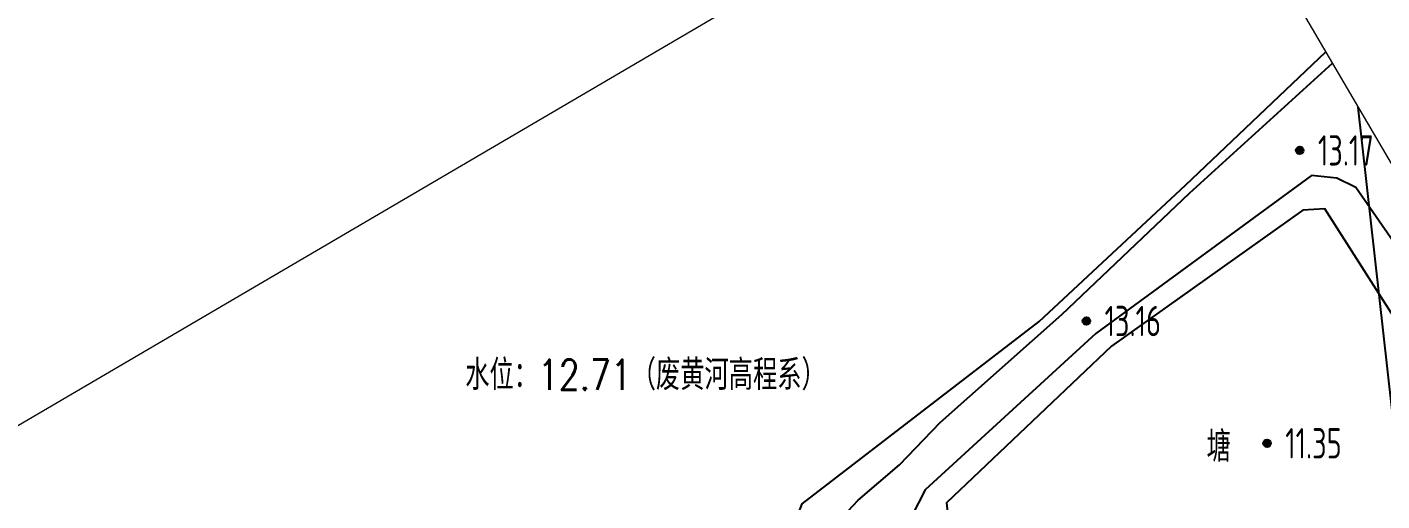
# Model space of a CAD drawing. Extents: x -51322 to 334811, y -147916 to 129288.
# Drawn here: x 165567 to 254878, y 27064 to 58304 of the extents above; entities that cross this region are included whole.
import ezdxf
from ezdxf.enums import TextEntityAlignment as Align

# ---------------------------------------------------------------- set-up
doc = ezdxf.new("R2010")
doc.units = 0
doc.header["$LTSCALE"] = 1000
doc.header["$MEASUREMENT"] = 0
doc.layers.get('0').update_dxf_attribs({"lineweight": 5})
for name, color, linetype in [('DGX', 2, 'Continuous'), ('DLSS', 4, 'Continuous'), ('DMTZ', 3, 'Continuous'), ('GCD', 1, 'Continuous'), ('SXSS', 5, 'Continuous')]:
    doc.layers.add(name, color=color, linetype=linetype)
doc.styles.add('HZ', font='rs.shx', dxfattribs={"width": 0.8, "bigfont": 'hztxt.shx'})
doc.styles.get("Standard").update_dxf_attribs({"font": 'gbenor.shx', "bigfont": 'gbcbig.shx'})
doc.linetypes.add('10421', pattern='A,2,[150,AAA.SHX,S=0.5,R=0,X=0,Y=0.5],1e-11', length=2)

# ---------------------------------------------------------------- blocks, each defined once
blk = doc.blocks.new('gc200')
h = blk.add_hatch(color=256)
edge = h.paths.add_edge_path()
edge.add_arc((0, 0), 0.25, 0, 360)
blk.add_circle((0, 0), 0.25)
blk = doc.blocks.new('dfdfsdf')
at = {"linetype": 'Continuous'}
blk.add_lwpolyline([(113862.577, -17465.671), (113987.582, -17392.367), (114042.652, -17486.278), (113917.648, -17559.582)], close=True, dxfattribs=at)
at = {"layer": 'DGX', "linetype": 'Continuous', "flags": 128}
blk.add_lwpolyline([(114011.289, -17504.367), (114004.936, -17450.031), (114001.044, -17415.325)], dxfattribs=at)
at = {"layer": 'DMTZ', "linetype": '10421', "flags": 128}
blk.add_lwpolyline([(113876.068, -17488.677), (113896.53, -17477.631), (113910.381, -17470.098), (113913.644, -17469.569), (113916.869, -17469.569), (113919.511, -17470.289), (113920.554, -17470.882), (113932.895, -17490.98), (113940.481, -17491.074), (113941.572, -17491.213), (113943.072, -17490.851), (113962.29, -17480.812), (113964.914, -17479.427), (113965.778, -17478.367), (113966.793, -17476.878), (113977.753, -17470.465), (113980.016, -17468.867), (113980.036, -17468.092), (113979.241, -17466.543), (113978.008, -17463.278), (113972.522, -17455.054), (113966.318, -17443.352), (113966.427, -17443.001), (113968.068, -17441.222), (113970.793, -17438.9), (113973.476, -17436.111), (113981.51, -17428.999), (113989.924, -17420.985), (113999.337, -17412.413)], dxfattribs=at)
blk.add_lwpolyline([(113993.891, -17452.966), (114011.794, -17440.634), (114012.544, -17438.705), (114012.455, -17437.475), (114009.485, -17433.002), (114000.883, -17420.609), (113999.625, -17420.001), (113997.956, -17419.817), (113983.752, -17430.241), (113972.49, -17440.542), (113971.604, -17442.257), (113976.496, -17452.235), (113980.131, -17457.923), (113981.941, -17458.758), (113983.926, -17458.758)], close=True, dxfattribs=at)
at = {"layer": 'SXSS', "linetype": 'Continuous', "flags": 128}
blk.add_lwpolyline([(113875.63, -17487.929), (113903.756, -17472.296), (113910.866, -17468.607), (113914.263, -17468.037), (113917.511, -17468.384), (113920.883, -17469.524), (113922.189, -17470.145), (113933.199, -17487.967), (113934.465, -17488.944), (113938.043, -17489.209), (113940.206, -17488.947), (113958.698, -17478.221), (113974.732, -17468.706), (113975.223, -17467.177), (113974.643, -17465.677), (113974.328, -17464.175), (113974.048, -17461.745), (113973.494, -17459.946), (113963.997, -17442.518), (113964.384, -17441.465), (113979.999, -17429.443), (113989.646, -17420.453), (113998.897, -17411.663)], dxfattribs=at)
at = {"layer": 'SXSS', "linetype": 'Continuous', "elevation": 13.776, "flags": 128}
blk.add_lwpolyline([(113978.213, -17450.327), (113981.512, -17456.099), (113982.547, -17456.039), (113991.911, -17450.4), (114008.704, -17439.41), (114008.854, -17437.73), (113998.843, -17422.022), (113997.378, -17422.105), (113984.779, -17431.076), (113973.888, -17441.402), (113974.004, -17442.388), (113978.213, -17450.327)], dxfattribs=at)
at = {"layer": 'GCD', "linetype": 'Continuous'}
ref = blk.add_blockref('gc200', (113997.185, -17418.174, 13.169), dxfattribs=at)
ref.add_attrib('height', '13.17', dxfattribs={"linetype": 'Continuous', "height": 2, "width": 0.8}).set_placement((113998.385, -17418.174, 13.169), align=Align.MIDDLE_LEFT)
ref = blk.add_blockref('gc200', (113983.122, -17429.421, 13.159), dxfattribs=at)
ref.add_attrib('height', '13.16', dxfattribs={"linetype": 'Continuous', "height": 2, "width": 0.8}).set_placement((113984.322, -17429.421, 13.159), align=Align.MIDDLE_LEFT)
ref = blk.add_blockref('gc200', (113995.032, -17437.482, 11.35), dxfattribs=at)
ref.add_attrib('height', '11.35', dxfattribs={"linetype": 'Continuous', "height": 2, "width": 0.8}).set_placement((113996.232, -17437.482, 11.35), align=Align.MIDDLE_LEFT)
at = {"layer": 'DLSS', "linetype": 'Continuous', "style": 'HZ', "width": 0.8}
blk.add_text('水位：12.71（废黄河高程系）', height=2, dxfattribs=at).set_placement((113954.057, -17432.864), align=Align.MIDDLE)
at = {"layer": 'SXSS', "linetype": 'Continuous', "style": 'HZ', "width": 0.8}
blk.add_text('塘', height=2, dxfattribs=at).set_placement((113991.844, -17437.588, 13.776), align=Align.MIDDLE)

msp = doc.modelspace()

# ---------------------------------------------------------------- block references
at = {"xscale": 1000, "yscale": 1000, "zscale": 1000}
msp.add_blockref('dfdfsdf', (-113747722.4, 17468345.6, -15245.7), dxfattribs=at)

doc.saveas('drawing.dxf')
